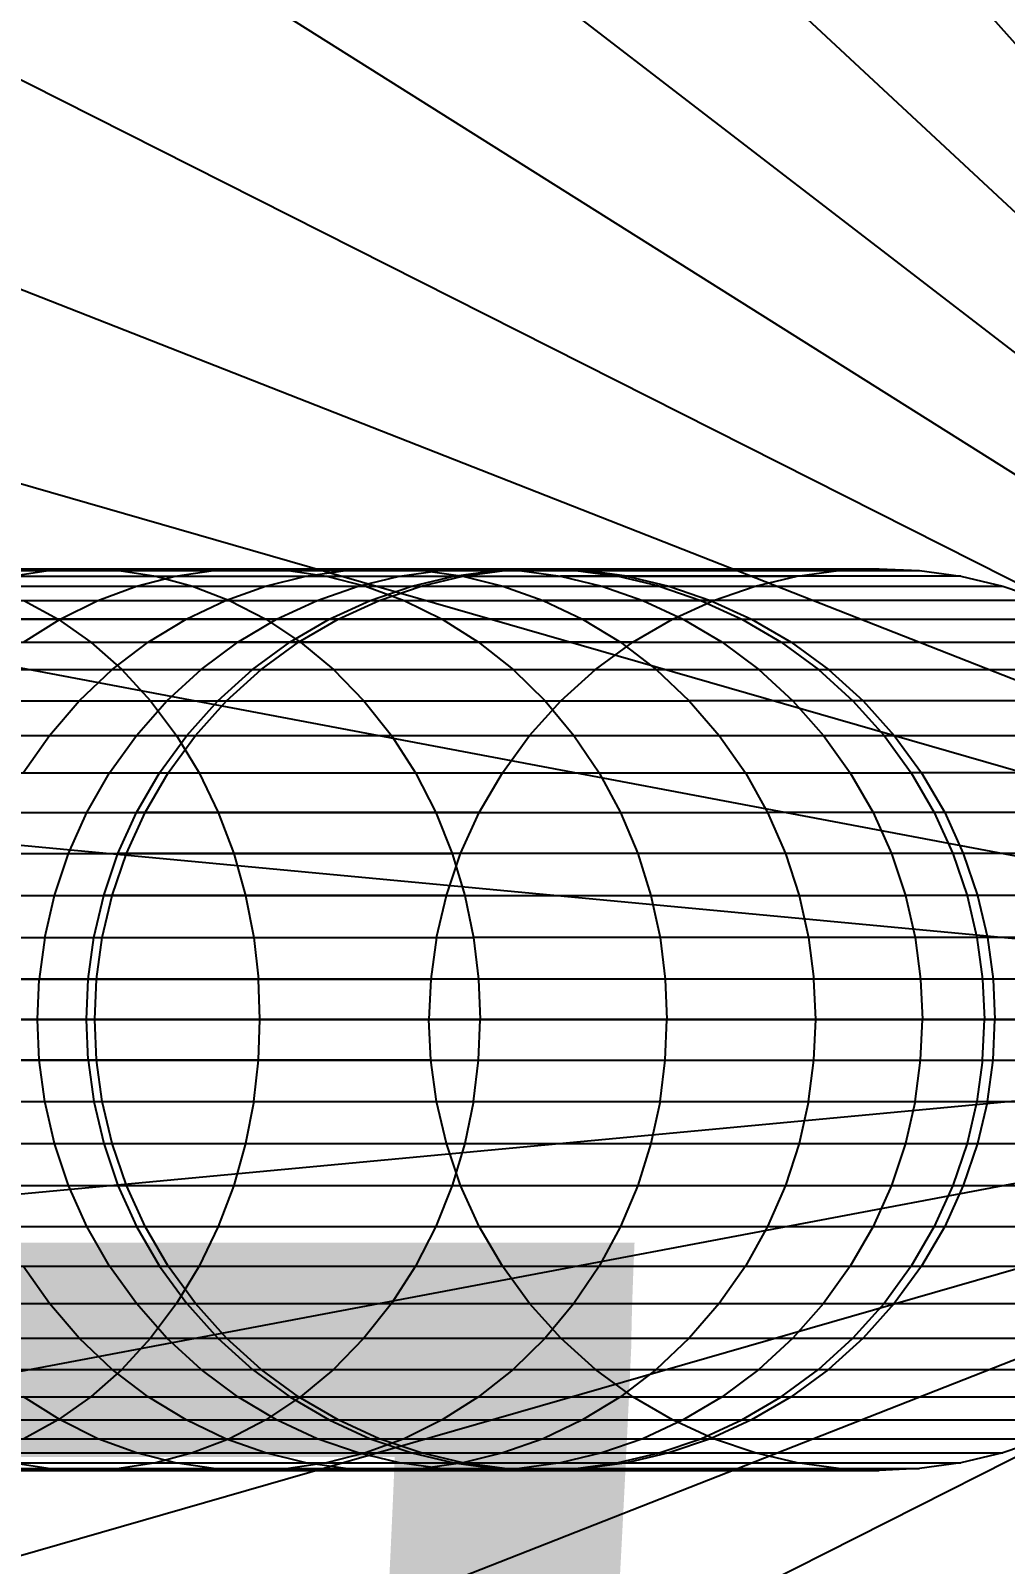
# Model space of a CAD drawing. Extents: x 11992 to 29481, y -6727 to 6811.
# Drawn here: x 12952.22 to 12963.03, y -3612.51 to -3595.5 of the extents above; entities that cross this region are included whole.
import ezdxf

# ---------------------------------------------------------------- set-up
doc = ezdxf.new("R2010")
doc.units = 0
doc.header["$MEASUREMENT"] = 0
doc.layers.get('0').update_dxf_attribs({"color": 8, "linetype": 'CONTINUOUS'})
doc.layers.add('zoylight 0装饰灯', color=6, linetype='CONTINUOUS')
doc.layers.add('zoylight 5回路', color=4, linetype='CONTINUOUS')
doc.styles.get("Standard").update_dxf_attribs({"font": 'arial.ttf'})

msp = doc.modelspace()

# ---------------------------------------------------------------- linework, layer by layer
for p, q in [((12936.633, -3565.767, -1611.184), (12968.868, -3602.099, -1656.56)), ((12932.809, -3569.238, -1611.385), (12968.457, -3602.472, -1656.581)), ((12929.344, -3573.066, -1611.566), (12968.085, -3602.883, -1656.601)), ((12926.269, -3577.217, -1611.728), (12967.755, -3603.329, -1656.618)), ((12923.616, -3581.649, -1611.867), (12967.47, -3603.805, -1656.633)), ((12921.41, -3586.321, -1611.982), (12967.233, -3604.307, -1656.645)), ((12919.672, -3591.186, -1612.073), (12967.046, -3604.83, -1656.655)), ((12918.418, -3596.199, -1612.139), (12966.911, -3605.368, -1656.662)), ((12917.66, -3601.31, -1612.179), (12966.83, -3605.917, -1656.666)), ((12902.276, -3601.555, -1339.451), (12958.098, -3601.555, -1373.157)), ((12902.802, -3601.555, -1341.193), (12960.725, -3601.555, -1450.02)), ((12920.094, -3601.472, -1338.786), (12954.666, -3601.472, -1364.916)), ((12945.791, -3601.492, -1350.842), (12962.082, -3601.492, -1449.949)), ((12950.249, -3601.492, -1357.67), (12957.373, -3601.492, -1377.773)), ((12952.009, -3601.555, -1361.461), (12952.414, -3601.492, -1361.242)), ((12952.414, -3601.492, -1361.242), (12952.809, -3601.472, -1361.029)), ((12952.809, -3601.472, -1361.029), (12953.204, -3601.492, -1360.815)), ((12953.204, -3601.492, -1360.815), (12953.609, -3601.555, -1360.596)), ((12953.396, -3601.665, -1365.446), (12953.826, -3601.555, -1365.267)), ((12953.609, -3601.555, -1360.596), (12954.018, -3601.665, -1360.374)), ((12953.826, -3601.555, -1365.267), (12954.251, -3601.492, -1365.089)), ((12954.251, -3601.492, -1365.089), (12954.666, -3601.472, -1364.916)), ((12954.666, -3601.472, -1364.916), (12961.633, -3601.472, -1449.972)), ((12954.666, -3601.472, -1364.916), (12955.08, -3601.492, -1364.743)), ((12954.827, -3601.665, -1369.434), (12955.273, -3601.555, -1369.299)), ((12955.08, -3601.492, -1364.743), (12955.505, -3601.555, -1364.566)), ((12955.273, -3601.555, -1369.299), (12955.714, -3601.492, -1369.166)), ((12955.505, -3601.555, -1364.566), (12955.935, -3601.665, -1364.386)), ((12955.714, -3601.492, -1369.166), (12956.144, -3601.472, -1369.036)), ((12955.854, -3601.665, -1373.591), (12956.312, -3601.555, -1373.502)), ((12956.144, -3601.472, -1369.036), (12956.574, -3601.492, -1368.906)), ((12956.312, -3601.555, -1373.502), (12956.764, -3601.492, -1373.415)), ((12956.451, -3601.665, -1377.854), (12956.915, -3601.555, -1377.813)), ((12956.552, -3601.665, -1379.303), (12957.017, -3601.555, -1379.279)), ((12956.574, -3601.492, -1368.906), (12957.015, -3601.555, -1368.772)), ((12956.764, -3601.492, -1373.415), (12957.205, -3601.472, -1373.33)), ((12956.915, -3601.555, -1377.813), (12957.373, -3601.492, -1377.773)), ((12957.015, -3601.555, -1368.772), (12957.461, -3601.665, -1368.638)), ((12957.017, -3601.555, -1379.279), (12957.477, -3601.492, -1379.255)), ((12957.205, -3601.472, -1373.33), (12957.646, -3601.492, -1373.245)), ((12957.373, -3601.492, -1377.773), (12957.821, -3601.472, -1377.734)), ((12961.184, -3601.492, -1449.996), (12957.373, -3601.492, -1377.773)), ((12957.477, -3601.492, -1379.255), (12957.926, -3601.472, -1379.231)), ((12957.646, -3601.492, -1373.245), (12958.098, -3601.555, -1373.157)), ((12957.821, -3601.472, -1377.734), (12958.269, -3601.492, -1377.695)), ((12957.926, -3601.472, -1379.231), (12958.374, -3601.492, -1379.208)), ((12958.098, -3601.555, -1373.157), (12958.556, -3601.665, -1373.069)), ((12962.542, -3601.555, -1449.925), (12958.098, -3601.555, -1373.157)), ((12958.269, -3601.492, -1377.695), (12958.727, -3601.555, -1377.655)), ((12958.834, -3601.555, -1379.183), (12958.374, -3601.492, -1379.208)), ((12959.192, -3601.665, -1377.614), (12958.727, -3601.555, -1377.655)), ((12958.834, -3601.555, -1379.183), (12959.3, -3601.665, -1379.159)), ((12960.259, -3601.665, -1450.044), (12960.725, -3601.555, -1450.02)), ((12960.725, -3601.555, -1450.02), (12961.184, -3601.492, -1449.996)), ((12961.184, -3601.492, -1449.996), (12961.633, -3601.472, -1449.972)), ((12961.633, -3601.472, -1449.972), (12962.082, -3601.492, -1449.949)), ((12962.082, -3601.492, -1449.949), (12962.542, -3601.555, -1449.925)), ((12962.542, -3601.555, -1449.925), (12963.007, -3601.665, -1449.9)), ((12951.599, -3601.665, -1361.683), (12960.259, -3601.665, -1450.044)), ((12951.761, -3601.665, -1356.649), (12963.007, -3601.665, -1449.9)), ((12952.967, -3601.823, -1365.625), (12953.396, -3601.665, -1365.446)), ((12954.018, -3601.665, -1360.374), (12954.428, -3601.823, -1360.153)), ((12954.382, -3601.823, -1369.568), (12954.827, -3601.665, -1369.434)), ((12955.398, -3601.823, -1373.679), (12955.854, -3601.665, -1373.591)), ((12955.935, -3601.665, -1364.386), (12956.364, -3601.823, -1364.207)), ((12955.988, -3601.823, -1377.894), (12956.451, -3601.665, -1377.854)), ((12956.088, -3601.823, -1379.327), (12956.552, -3601.665, -1379.303)), ((12957.461, -3601.665, -1368.638), (12957.906, -3601.823, -1368.503)), ((12958.556, -3601.665, -1373.069), (12959.012, -3601.823, -1372.981)), ((12959.192, -3601.665, -1377.614), (12959.655, -3601.823, -1377.573)), ((12959.3, -3601.665, -1379.159), (12959.764, -3601.823, -1379.135)), ((12959.795, -3601.823, -1450.068), (12960.259, -3601.665, -1450.044)), ((12963.007, -3601.665, -1449.9), (12963.471, -3601.823, -1449.876)), ((12915.711, -3601.823, -1336.647), (12957.906, -3601.823, -1368.503)), ((12949.096, -3601.823, -1358.448), (12954.382, -3601.823, -1369.568)), ((12952.147, -3601.823, -1356.389), (12952.525, -3602.03, -1356.133)), ((12952.547, -3602.03, -1365.801), (12952.967, -3601.823, -1365.625)), ((12953.946, -3602.03, -1369.7), (12954.382, -3601.823, -1369.568)), ((12954.382, -3601.823, -1369.568), (12959.795, -3601.823, -1450.068)), ((12954.428, -3601.823, -1360.153), (12954.829, -3602.03, -1359.936)), ((12954.95, -3602.03, -1373.765), (12955.398, -3601.823, -1373.679)), ((12955.533, -3602.03, -1377.934), (12955.988, -3601.823, -1377.894)), ((12955.632, -3602.03, -1379.351), (12956.088, -3601.823, -1379.327)), ((12956.364, -3601.823, -1364.207), (12956.785, -3602.03, -1364.032)), ((12957.906, -3601.823, -1368.503), (12958.342, -3602.03, -1368.371)), ((12963.471, -3601.823, -1449.876), (12957.906, -3601.823, -1368.503)), ((12959.012, -3601.823, -1372.981), (12959.46, -3602.03, -1372.895)), ((12959.34, -3602.03, -1450.092), (12959.795, -3601.823, -1450.068)), ((12959.655, -3601.823, -1377.573), (12960.109, -3602.03, -1377.534)), ((12959.764, -3601.823, -1379.135), (12960.219, -3602.03, -1379.111)), ((12947.101, -3602.03, -1349.539), (12963.926, -3602.03, -1449.852)), ((12959.34, -3602.03, -1450.092), (12948.718, -3602.03, -1358.704)), ((12952.141, -3602.287, -1365.97), (12952.547, -3602.03, -1365.801)), ((12952.525, -3602.03, -1356.133), (12952.889, -3602.287, -1355.887)), ((12953.525, -3602.287, -1369.828), (12953.946, -3602.03, -1369.7)), ((12954.518, -3602.287, -1373.849), (12954.95, -3602.03, -1373.765)), ((12954.829, -3602.03, -1359.936), (12955.216, -3602.287, -1359.727)), ((12955.095, -3602.287, -1377.972), (12955.533, -3602.03, -1377.934)), ((12955.193, -3602.287, -1379.374), (12955.632, -3602.03, -1379.351)), ((12956.785, -3602.03, -1364.032), (12957.191, -3602.287, -1363.862)), ((12958.342, -3602.03, -1368.371), (12958.763, -3602.287, -1368.244)), ((12958.901, -3602.287, -1450.115), (12959.34, -3602.03, -1450.092)), ((12959.46, -3602.03, -1372.895), (12959.891, -3602.287, -1372.811)), ((12960.109, -3602.03, -1377.534), (12960.547, -3602.287, -1377.495)), ((12960.219, -3602.03, -1379.111), (12960.658, -3602.287, -1379.088)), ((12943.533, -3602.287, -1353.088), (12953.525, -3602.287, -1369.828)), ((12950.268, -3602.287, -1352.38), (12957.191, -3602.287, -1363.862)), ((12952.889, -3602.287, -1355.887), (12953.233, -3602.59, -1355.655)), ((12953.127, -3602.59, -1369.948), (12953.525, -3602.287, -1369.828)), ((12958.901, -3602.287, -1450.115), (12953.525, -3602.287, -1369.828)), ((12954.111, -3602.59, -1373.927), (12954.518, -3602.287, -1373.849)), ((12954.682, -3602.59, -1378.009), (12955.095, -3602.287, -1377.972)), ((12954.779, -3602.59, -1379.396), (12955.193, -3602.287, -1379.374)), ((12955.216, -3602.287, -1359.727), (12955.581, -3602.59, -1359.529)), ((12957.191, -3602.287, -1363.862), (12964.365, -3602.287, -1449.829)), ((12957.191, -3602.287, -1363.862), (12957.574, -3602.59, -1363.702)), ((12958.486, -3602.59, -1450.137), (12958.901, -3602.287, -1450.115)), ((12958.763, -3602.287, -1368.244), (12959.161, -3602.59, -1368.124)), ((12959.891, -3602.287, -1372.811), (12960.299, -3602.59, -1372.732)), ((12960.547, -3602.287, -1377.495), (12960.961, -3602.59, -1377.459)), ((12960.658, -3602.287, -1379.088), (12961.073, -3602.59, -1379.066)), ((12903.451, -3602.59, -1343.339), (12958.486, -3602.59, -1450.137)), ((12937.722, -3602.59, -1341.32), (12953.233, -3602.59, -1355.655)), ((12952.76, -3602.936, -1370.059), (12953.127, -3602.59, -1369.948)), ((12953.233, -3602.59, -1355.655), (12964.78, -3602.59, -1449.807)), ((12953.233, -3602.59, -1355.655), (12953.551, -3602.936, -1355.44)), ((12953.733, -3602.936, -1374), (12954.111, -3602.59, -1373.927)), ((12954.299, -3602.936, -1378.042), (12954.682, -3602.59, -1378.009)), ((12954.395, -3602.936, -1379.416), (12954.779, -3602.59, -1379.396)), ((12955.581, -3602.59, -1359.529), (12955.919, -3602.936, -1359.347)), ((12957.574, -3602.59, -1363.702), (12957.928, -3602.936, -1363.554)), ((12958.102, -3602.936, -1450.157), (12958.486, -3602.59, -1450.137)), ((12959.161, -3602.59, -1368.124), (12959.528, -3602.936, -1368.012)), ((12960.299, -3602.59, -1372.732), (12960.676, -3602.936, -1372.66)), ((12960.961, -3602.59, -1377.459), (12961.343, -3602.936, -1377.426)), ((12961.073, -3602.59, -1379.066), (12961.456, -3602.936, -1379.046)), ((12920.514, -3602.936, -1335.276), (12953.551, -3602.936, -1355.44)), ((12945.429, -3602.936, -1356.371), (12958.102, -3602.936, -1450.157)), ((12952.429, -3603.32, -1370.159), (12952.76, -3602.936, -1370.059)), ((12953.394, -3603.32, -1374.066), (12953.733, -3602.936, -1374)), ((12953.551, -3602.936, -1355.44), (12959.528, -3602.936, -1368.012)), ((12953.551, -3602.936, -1355.44), (12953.838, -3603.32, -1355.246)), ((12953.954, -3603.32, -1378.072), (12954.299, -3602.936, -1378.042)), ((12954.049, -3603.32, -1379.434), (12954.395, -3602.936, -1379.416)), ((12955.919, -3602.936, -1359.347), (12956.223, -3603.32, -1359.182)), ((12957.757, -3603.32, -1450.175), (12958.102, -3602.936, -1450.157)), ((12957.928, -3602.936, -1363.554), (12958.248, -3603.32, -1363.421)), ((12965.164, -3602.936, -1449.787), (12959.528, -3602.936, -1368.012)), ((12959.528, -3602.936, -1368.012), (12959.86, -3603.32, -1367.912)), ((12960.676, -3602.936, -1372.66), (12961.016, -3603.32, -1372.594)), ((12961.343, -3602.936, -1377.426), (12961.688, -3603.32, -1377.395)), ((12961.456, -3602.936, -1379.046), (12961.802, -3603.32, -1379.028)), ((12948.225, -3603.32, -1348.421), (12956.223, -3603.32, -1359.182)), ((12951.084, -3603.32, -1366.412), (12957.757, -3603.32, -1450.175)), ((12952.138, -3603.736, -1370.247), (12952.429, -3603.32, -1370.159)), ((12953.096, -3603.736, -1374.123), (12953.394, -3603.32, -1374.066)), ((12953.652, -3603.736, -1378.099), (12953.954, -3603.32, -1378.072)), ((12953.747, -3603.736, -1379.45), (12954.049, -3603.32, -1379.434)), ((12953.838, -3603.32, -1355.246), (12954.09, -3603.736, -1355.077)), ((12956.223, -3603.32, -1359.182), (12956.49, -3603.736, -1359.038)), ((12956.223, -3603.32, -1359.182), (12961.016, -3603.32, -1372.594)), ((12957.454, -3603.736, -1450.191), (12957.757, -3603.32, -1450.175)), ((12958.248, -3603.32, -1363.421), (12958.528, -3603.736, -1363.304)), ((12959.86, -3603.32, -1367.912), (12960.15, -3603.736, -1367.824)), ((12961.016, -3603.32, -1372.594), (12961.314, -3603.736, -1372.537)), ((12961.016, -3603.32, -1372.594), (12965.51, -3603.32, -1449.769)), ((12961.688, -3603.32, -1377.395), (12961.99, -3603.736, -1377.369)), ((12961.802, -3603.32, -1379.028), (12962.105, -3603.736, -1379.012)), ((12938.231, -3603.736, -1340.42), (12958.528, -3603.736, -1363.304)), ((12939.934, -3603.736, -1351.747), (12957.454, -3603.736, -1450.191)), ((12952.844, -3604.175, -1374.172), (12953.096, -3603.736, -1374.123)), ((12953.397, -3604.175, -1378.121), (12953.652, -3603.736, -1378.099)), ((12953.49, -3604.175, -1379.464), (12953.747, -3603.736, -1379.45)), ((12954.09, -3603.736, -1355.077), (12954.302, -3604.175, -1354.933)), ((12956.49, -3603.736, -1359.038), (12956.716, -3604.175, -1358.916)), ((12957.198, -3604.175, -1450.205), (12957.454, -3603.736, -1450.191)), ((12958.528, -3603.736, -1363.304), (12961.99, -3603.736, -1377.369)), ((12958.528, -3603.736, -1363.304), (12958.764, -3604.175, -1363.205)), ((12960.15, -3603.736, -1367.824), (12960.395, -3604.175, -1367.75)), ((12961.314, -3603.736, -1372.537), (12961.566, -3604.175, -1372.488)), ((12961.99, -3603.736, -1377.369), (12962.246, -3604.175, -1377.347)), ((12965.812, -3603.736, -1449.753), (12961.99, -3603.736, -1377.369)), ((12962.105, -3603.736, -1379.012), (12962.361, -3604.175, -1378.999)), ((12948.622, -3604.175, -1348.026), (12960.395, -3604.175, -1367.75)), ((12950.567, -3604.175, -1366.627), (12953.397, -3604.175, -1378.121)), ((12952.64, -3604.631, -1374.211), (12952.844, -3604.175, -1374.172)), ((12953.19, -3604.631, -1378.139), (12953.397, -3604.175, -1378.121)), ((12953.283, -3604.631, -1379.474), (12953.49, -3604.175, -1379.464)), ((12957.198, -3604.175, -1450.205), (12953.397, -3604.175, -1378.121)), ((12954.302, -3604.175, -1354.933), (12954.474, -3604.631, -1354.817)), ((12956.716, -3604.175, -1358.916), (12956.898, -3604.631, -1358.817)), ((12956.991, -3604.631, -1450.215), (12957.198, -3604.175, -1450.205)), ((12958.764, -3604.175, -1363.205), (12958.956, -3604.631, -1363.125)), ((12966.068, -3604.175, -1449.74), (12960.395, -3604.175, -1367.75)), ((12960.395, -3604.175, -1367.75), (12960.594, -3604.631, -1367.69)), ((12961.566, -3604.175, -1372.488), (12961.77, -3604.631, -1372.449)), ((12962.246, -3604.175, -1377.347), (12962.452, -3604.631, -1377.329)), ((12962.361, -3604.175, -1378.999), (12962.568, -3604.631, -1378.988)), ((12934.387, -3604.631, -1337.962), (12956.898, -3604.631, -1358.817)), ((12942.176, -3604.631, -1354.437), (12953.19, -3604.631, -1378.139)), ((12952.485, -3605.096, -1374.241), (12952.64, -3604.631, -1374.211)), ((12953.032, -3605.096, -1378.153), (12953.19, -3604.631, -1378.139)), ((12953.125, -3605.096, -1379.483), (12953.283, -3604.631, -1379.474)), ((12956.991, -3604.631, -1450.215), (12953.19, -3604.631, -1378.139)), ((12954.474, -3604.631, -1354.817), (12954.605, -3605.096, -1354.728)), ((12956.833, -3605.096, -1450.224), (12956.991, -3604.631, -1450.215)), ((12966.276, -3604.631, -1449.729), (12956.898, -3604.631, -1358.817)), ((12956.898, -3604.631, -1358.817), (12957.037, -3605.096, -1358.742)), ((12958.956, -3604.631, -1363.125), (12959.102, -3605.096, -1363.065)), ((12960.594, -3604.631, -1367.69), (12960.745, -3605.096, -1367.644)), ((12961.77, -3604.631, -1372.449), (12961.925, -3605.096, -1372.419)), ((12962.452, -3604.631, -1377.329), (12962.61, -3605.096, -1377.315)), ((12962.568, -3604.631, -1378.988), (12962.726, -3605.096, -1378.979)), ((12892.245, -3605.096, -1339.429), (12961.925, -3605.096, -1372.419)), ((12930.537, -3605.096, -1346.598), (12953.032, -3605.096, -1378.153)), ((12952.378, -3605.562, -1374.262), (12952.485, -3605.096, -1374.241)), ((12952.923, -3605.562, -1378.162), (12953.032, -3605.096, -1378.153)), ((12953.016, -3605.562, -1379.488), (12953.125, -3605.096, -1379.483)), ((12956.833, -3605.096, -1450.224), (12953.032, -3605.096, -1378.153)), ((12954.605, -3605.096, -1354.728), (12954.696, -3605.562, -1354.667)), ((12956.723, -3605.562, -1450.229), (12956.833, -3605.096, -1450.224)), ((12957.037, -3605.096, -1358.742), (12957.134, -3605.562, -1358.69)), ((12959.102, -3605.096, -1363.065), (12959.203, -3605.562, -1363.022)), ((12960.745, -3605.096, -1367.644), (12960.85, -3605.562, -1367.613)), ((12961.925, -3605.096, -1372.419), (12962.032, -3605.562, -1372.398)), ((12966.433, -3605.096, -1449.721), (12961.925, -3605.096, -1372.419)), ((12962.61, -3605.096, -1377.315), (12962.719, -3605.562, -1377.305)), ((12962.726, -3605.096, -1378.979), (12962.836, -3605.562, -1378.974)), ((12903.962, -3605.562, -1345.028), (12956.723, -3605.562, -1450.229)), ((12915.761, -3605.562, -1333.571), (12957.134, -3605.562, -1358.69)), ((12952.378, -3605.562, -1374.262), (12952.315, -3606.022, -1374.274)), ((12952.86, -3606.022, -1378.168), (12952.923, -3605.562, -1378.162)), ((12952.953, -3606.022, -1379.492), (12953.016, -3605.562, -1379.488)), ((12954.696, -3605.562, -1354.667), (12954.748, -3606.022, -1354.632)), ((12956.723, -3605.562, -1450.229), (12956.66, -3606.022, -1450.233)), ((12966.543, -3605.562, -1449.715), (12957.134, -3605.562, -1358.69)), ((12957.134, -3605.562, -1358.69), (12957.189, -3606.022, -1358.66)), ((12959.203, -3605.562, -1363.022), (12959.261, -3606.022, -1362.998)), ((12960.85, -3605.562, -1367.613), (12960.911, -3606.022, -1367.594)), ((12962.032, -3605.562, -1372.398), (12962.094, -3606.022, -1372.386)), ((12962.719, -3605.562, -1377.305), (12962.782, -3606.022, -1377.3)), ((12962.836, -3605.562, -1378.974), (12962.899, -3606.022, -1378.97)), ((12966.606, -3606.022, -1449.711), (12888.135, -3606.022, -1341.718)), ((12926.987, -3606.022, -1345.405), (12952.315, -3606.022, -1374.274)), ((12952.296, -3606.472, -1374.278), (12952.315, -3606.022, -1374.274)), ((12952.315, -3606.022, -1374.274), (12956.66, -3606.022, -1450.233)), ((12952.84, -3606.472, -1378.17), (12952.86, -3606.022, -1378.168)), ((12952.933, -3606.472, -1379.493), (12952.953, -3606.022, -1379.492)), ((12954.765, -3606.472, -1354.62), (12954.748, -3606.022, -1354.632)), ((12956.66, -3606.022, -1450.233), (12956.64, -3606.472, -1450.234)), ((12957.189, -3606.022, -1358.66), (12957.207, -3606.472, -1358.65)), ((12959.261, -3606.022, -1362.998), (12959.28, -3606.472, -1362.99)), ((12960.93, -3606.472, -1367.589), (12960.911, -3606.022, -1367.594)), ((12962.094, -3606.022, -1372.386), (12962.114, -3606.472, -1372.382)), ((12962.782, -3606.022, -1377.3), (12962.802, -3606.472, -1377.298)), ((12962.899, -3606.022, -1378.97), (12962.919, -3606.472, -1378.969)), ((12957.207, -3606.472, -1358.65), (12905.885, -3606.472, -1334.352)), ((12917.407, -3606.472, -1612.192), (12970.713, -3606.472, -1658.634)), ((12944.3, -3606.472, -1357.302), (12952.296, -3606.472, -1374.278)), ((12952.315, -3606.921, -1374.274), (12952.296, -3606.472, -1374.278)), ((12952.296, -3606.472, -1374.278), (12956.64, -3606.472, -1450.234)), ((12952.86, -3606.921, -1378.168), (12952.84, -3606.472, -1378.17)), ((12952.953, -3606.921, -1379.492), (12952.933, -3606.472, -1379.493)), ((12954.748, -3606.921, -1354.632), (12954.765, -3606.472, -1354.62)), ((12956.66, -3606.921, -1450.233), (12956.64, -3606.472, -1450.234)), ((12957.189, -3606.921, -1358.66), (12957.207, -3606.472, -1358.65)), ((12966.626, -3606.472, -1449.71), (12957.207, -3606.472, -1358.65)), ((12959.261, -3606.921, -1362.998), (12959.28, -3606.472, -1362.99)), ((12960.911, -3606.921, -1367.594), (12960.93, -3606.472, -1367.589)), ((12962.094, -3606.921, -1372.386), (12962.114, -3606.472, -1372.382)), ((12962.782, -3606.921, -1377.3), (12962.802, -3606.472, -1377.298)), ((12962.899, -3606.921, -1378.97), (12962.919, -3606.472, -1378.969)), ((12942.398, -3606.921, -1342.104), (12966.606, -3606.921, -1449.711)), ((12952.86, -3606.921, -1378.168), (12950.07, -3606.921, -1366.835)), ((12952.378, -3607.381, -1374.262), (12952.315, -3606.921, -1374.274)), ((12956.66, -3606.921, -1450.233), (12952.86, -3606.921, -1378.168)), ((12952.86, -3606.921, -1378.168), (12952.923, -3607.381, -1378.162)), ((12953.016, -3607.381, -1379.488), (12952.953, -3606.921, -1379.492)), ((12954.696, -3607.381, -1354.667), (12954.748, -3606.921, -1354.632)), ((12956.723, -3607.381, -1450.229), (12956.66, -3606.921, -1450.233)), ((12957.134, -3607.381, -1358.69), (12957.189, -3606.921, -1358.66)), ((12959.203, -3607.381, -1363.022), (12959.261, -3606.921, -1362.998)), ((12960.85, -3607.381, -1367.613), (12960.911, -3606.921, -1367.594)), ((12962.032, -3607.381, -1372.398), (12962.094, -3606.921, -1372.386)), ((12962.782, -3606.921, -1377.3), (12962.719, -3607.381, -1377.305)), ((12962.836, -3607.381, -1378.974), (12962.899, -3606.921, -1378.97)), ((12917.66, -3611.633, -1612.179), (12966.83, -3607.026, -1656.666)), ((12910.808, -3607.381, -1333.747), (12966.543, -3607.381, -1449.715)), ((12939.464, -3607.381, -1352.308), (12952.378, -3607.381, -1374.262)), ((12952.378, -3607.381, -1374.262), (12956.723, -3607.381, -1450.229)), ((12952.485, -3607.847, -1374.241), (12952.378, -3607.381, -1374.262)), ((12952.923, -3607.381, -1378.162), (12953.032, -3607.847, -1378.153)), ((12953.125, -3607.847, -1379.483), (12953.016, -3607.381, -1379.488)), ((12954.696, -3607.381, -1354.667), (12954.605, -3607.847, -1354.728)), ((12956.833, -3607.847, -1450.224), (12956.723, -3607.381, -1450.229)), ((12957.134, -3607.381, -1358.69), (12957.037, -3607.847, -1358.742)), ((12959.203, -3607.381, -1363.022), (12959.102, -3607.847, -1363.065)), ((12960.85, -3607.381, -1367.613), (12960.745, -3607.847, -1367.644)), ((12962.032, -3607.381, -1372.398), (12961.925, -3607.847, -1372.419)), ((12962.719, -3607.381, -1377.305), (12962.61, -3607.847, -1377.315)), ((12962.836, -3607.381, -1378.974), (12962.726, -3607.847, -1378.979)), ((12918.418, -3616.745, -1612.139), (12966.911, -3607.575, -1656.662)), ((12948.581, -3607.847, -1363.315), (12956.833, -3607.847, -1450.224)), ((12948.881, -3607.847, -1347.769), (12960.745, -3607.847, -1367.644)), ((12952.64, -3608.312, -1374.211), (12952.485, -3607.847, -1374.241)), ((12953.032, -3607.847, -1378.153), (12953.19, -3608.312, -1378.139)), ((12953.283, -3608.312, -1379.474), (12953.125, -3607.847, -1379.483)), ((12954.605, -3607.847, -1354.728), (12954.474, -3608.312, -1354.817)), ((12956.991, -3608.312, -1450.215), (12956.833, -3607.847, -1450.224)), ((12957.037, -3607.847, -1358.742), (12956.898, -3608.312, -1358.817)), ((12959.102, -3607.847, -1363.065), (12958.956, -3608.312, -1363.125)), ((12960.745, -3607.847, -1367.644), (12960.594, -3608.312, -1367.69)), ((12960.745, -3607.847, -1367.644), (12966.433, -3607.847, -1449.721)), ((12961.925, -3607.847, -1372.419), (12961.77, -3608.312, -1372.449)), ((12962.61, -3607.847, -1377.315), (12962.452, -3608.312, -1377.329)), ((12962.726, -3607.847, -1378.979), (12962.568, -3608.312, -1378.988)), ((12919.672, -3621.757, -1612.073), (12967.046, -3608.114, -1656.655)), ((12911.642, -3608.312, -1343.276), (12952.64, -3608.312, -1374.211)), ((12948.769, -3608.312, -1347.88), (12956.898, -3608.312, -1358.817)), ((12952.844, -3608.768, -1374.172), (12952.64, -3608.312, -1374.211)), ((12952.64, -3608.312, -1374.211), (12956.991, -3608.312, -1450.215)), ((12953.19, -3608.312, -1378.139), (12953.397, -3608.768, -1378.121)), ((12953.49, -3608.768, -1379.464), (12953.283, -3608.312, -1379.474)), ((12954.474, -3608.312, -1354.817), (12954.302, -3608.768, -1354.933)), ((12956.898, -3608.312, -1358.817), (12956.716, -3608.768, -1358.916)), ((12956.898, -3608.312, -1358.817), (12966.276, -3608.312, -1449.729)), ((12957.198, -3608.768, -1450.205), (12956.991, -3608.312, -1450.215)), ((12958.956, -3608.312, -1363.125), (12958.764, -3608.768, -1363.205)), ((12960.594, -3608.312, -1367.69), (12960.395, -3608.768, -1367.75)), ((12961.77, -3608.312, -1372.449), (12961.566, -3608.768, -1372.488)), ((12962.452, -3608.312, -1377.329), (12962.246, -3608.768, -1377.347)), ((12962.568, -3608.312, -1378.988), (12962.361, -3608.768, -1378.999)), ((12921.41, -3626.623, -1611.982), (12967.233, -3608.636, -1656.645)), ((12944.731, -3608.768, -1356.947), (12952.844, -3608.768, -1374.172)), ((12948.622, -3608.768, -1348.026), (12956.716, -3608.768, -1358.916)), ((12953.096, -3609.208, -1374.123), (12952.844, -3608.768, -1374.172)), ((12952.844, -3608.768, -1374.172), (12957.198, -3608.768, -1450.205)), ((12953.397, -3608.768, -1378.121), (12953.652, -3609.208, -1378.099)), ((12953.747, -3609.208, -1379.45), (12953.49, -3608.768, -1379.464)), ((12954.302, -3608.768, -1354.933), (12954.09, -3609.208, -1355.077)), ((12956.716, -3608.768, -1358.916), (12956.49, -3609.208, -1359.038)), ((12956.716, -3608.768, -1358.916), (12966.068, -3608.768, -1449.74)), ((12957.454, -3609.208, -1450.191), (12957.198, -3608.768, -1450.205)), ((12958.764, -3608.768, -1363.205), (12958.528, -3609.208, -1363.304)), ((12960.395, -3608.768, -1367.75), (12960.15, -3609.208, -1367.824)), ((12961.566, -3608.768, -1372.488), (12961.314, -3609.208, -1372.537)), ((12962.246, -3608.768, -1377.347), (12961.99, -3609.208, -1377.369)), ((12962.361, -3608.768, -1378.999), (12962.105, -3609.208, -1379.012)), ((12627.613, -3609.208, -1650.551), (12958.528, -3609.208, -1363.304)), ((12923.616, -3631.294, -1611.867), (12967.47, -3609.138, -1656.633)), ((12944.928, -3609.208, -1356.784), (12953.096, -3609.208, -1374.123)), ((12952.429, -3609.623, -1370.159), (12952.138, -3609.208, -1370.247)), ((12953.394, -3609.623, -1374.066), (12953.096, -3609.208, -1374.123)), ((12953.096, -3609.208, -1374.123), (12957.454, -3609.208, -1450.191)), ((12953.652, -3609.208, -1378.099), (12953.954, -3609.623, -1378.072)), ((12954.049, -3609.623, -1379.434), (12953.747, -3609.208, -1379.45)), ((12954.09, -3609.208, -1355.077), (12953.838, -3609.623, -1355.246)), ((12956.49, -3609.208, -1359.038), (12956.223, -3609.623, -1359.182)), ((12957.757, -3609.623, -1450.175), (12957.454, -3609.208, -1450.191)), ((12958.528, -3609.208, -1363.304), (12958.248, -3609.623, -1363.421)), ((12958.528, -3609.208, -1363.304), (12961.99, -3609.208, -1377.369)), ((12960.15, -3609.208, -1367.824), (12959.86, -3609.623, -1367.912)), ((12961.314, -3609.208, -1372.537), (12961.016, -3609.623, -1372.594)), ((12961.99, -3609.208, -1377.369), (12961.688, -3609.623, -1377.395)), ((12962.105, -3609.208, -1379.012), (12961.802, -3609.623, -1379.028)), ((12961.99, -3609.208, -1377.369), (12965.812, -3609.208, -1449.753)), ((12930.913, -3609.623, -1345.753), (12952.429, -3609.623, -1370.159)), ((12945.12, -3609.623, -1345.568), (12953.838, -3609.623, -1355.246)), ((12952.429, -3609.623, -1370.159), (12957.757, -3609.623, -1450.175)), ((12952.76, -3610.007, -1370.059), (12952.429, -3609.623, -1370.159)), ((12953.733, -3610.007, -1374), (12953.394, -3609.623, -1374.066)), ((12953.838, -3609.623, -1355.246), (12953.551, -3610.007, -1355.44)), ((12953.838, -3609.623, -1355.246), (12961.688, -3609.623, -1377.395)), ((12953.954, -3609.623, -1378.072), (12954.299, -3610.007, -1378.042)), ((12954.395, -3610.007, -1379.416), (12954.049, -3609.623, -1379.434)), ((12956.223, -3609.623, -1359.182), (12955.919, -3610.007, -1359.347)), ((12958.102, -3610.007, -1450.157), (12957.757, -3609.623, -1450.175)), ((12958.248, -3609.623, -1363.421), (12957.928, -3610.007, -1363.554)), ((12959.86, -3609.623, -1367.912), (12959.528, -3610.007, -1368.012)), ((12961.016, -3609.623, -1372.594), (12960.676, -3610.007, -1372.66)), ((12961.688, -3609.623, -1377.395), (12961.343, -3610.007, -1377.426)), ((12961.802, -3609.623, -1379.028), (12961.456, -3610.007, -1379.046)), ((12961.688, -3609.623, -1377.395), (12965.51, -3609.623, -1449.769)), ((12933.934, -3610.007, -1338.979), (12959.528, -3610.007, -1368.012)), ((12951.403, -3610.007, -1366.278), (12958.102, -3610.007, -1450.157)), ((12953.127, -3610.353, -1369.948), (12952.76, -3610.007, -1370.059)), ((12953.551, -3610.007, -1355.44), (12953.233, -3610.353, -1355.655)), ((12954.111, -3610.353, -1373.927), (12953.733, -3610.007, -1374)), ((12954.299, -3610.007, -1378.042), (12954.682, -3610.353, -1378.009)), ((12954.779, -3610.353, -1379.396), (12954.395, -3610.007, -1379.416)), ((12955.919, -3610.007, -1359.347), (12955.581, -3610.353, -1359.529)), ((12957.928, -3610.007, -1363.554), (12957.574, -3610.353, -1363.702)), ((12958.486, -3610.353, -1450.137), (12958.102, -3610.007, -1450.157)), ((12959.528, -3610.007, -1368.012), (12959.161, -3610.353, -1368.124)), ((12959.528, -3610.007, -1368.012), (12965.164, -3610.007, -1449.787)), ((12960.676, -3610.007, -1372.66), (12960.299, -3610.353, -1372.732)), ((12960.961, -3610.353, -1377.459), (12961.343, -3610.007, -1377.426)), ((12961.456, -3610.007, -1379.046), (12961.073, -3610.353, -1379.066)), ((12889.629, -3610.353, -1350.74), (12954.111, -3610.353, -1373.927)), ((12933.777, -3610.353, -1339.329), (12955.581, -3610.353, -1359.529)), ((12953.233, -3610.353, -1355.655), (12952.889, -3610.657, -1355.887)), ((12953.525, -3610.657, -1369.828), (12953.127, -3610.353, -1369.948)), ((12954.518, -3610.657, -1373.849), (12954.111, -3610.353, -1373.927)), ((12954.111, -3610.353, -1373.927), (12958.486, -3610.353, -1450.137)), ((12954.682, -3610.353, -1378.009), (12955.095, -3610.657, -1377.972)), ((12955.193, -3610.657, -1379.374), (12954.779, -3610.353, -1379.396)), ((12955.581, -3610.353, -1359.529), (12955.216, -3610.657, -1359.727)), ((12955.581, -3610.353, -1359.529), (12964.78, -3610.353, -1449.807)), ((12957.574, -3610.353, -1363.702), (12957.191, -3610.657, -1363.862)), ((12958.901, -3610.657, -1450.115), (12958.486, -3610.353, -1450.137)), ((12959.161, -3610.353, -1368.124), (12958.763, -3610.657, -1368.244)), ((12960.299, -3610.353, -1372.732), (12959.891, -3610.657, -1372.811)), ((12960.547, -3610.657, -1377.495), (12960.961, -3610.353, -1377.459)), ((12961.073, -3610.353, -1379.066), (12960.658, -3610.657, -1379.088)), ((12929.423, -3610.657, -1338.084), (12964.365, -3610.657, -1449.829)), ((12943.533, -3610.657, -1353.088), (12953.525, -3610.657, -1369.828)), ((12952.547, -3610.913, -1365.801), (12952.141, -3610.657, -1365.97)), ((12952.889, -3610.657, -1355.887), (12952.525, -3610.913, -1356.133)), ((12953.946, -3610.913, -1369.7), (12953.525, -3610.657, -1369.828)), ((12953.525, -3610.657, -1369.828), (12958.901, -3610.657, -1450.115)), ((12954.95, -3610.913, -1373.765), (12954.518, -3610.657, -1373.849)), ((12955.216, -3610.657, -1359.727), (12954.829, -3610.913, -1359.936)), ((12955.095, -3610.657, -1377.972), (12955.533, -3610.913, -1377.934)), ((12955.632, -3610.913, -1379.351), (12955.193, -3610.657, -1379.374)), ((12957.191, -3610.657, -1363.862), (12956.785, -3610.913, -1364.032)), ((12958.763, -3610.657, -1368.244), (12958.342, -3610.913, -1368.371)), ((12959.34, -3610.913, -1450.092), (12958.901, -3610.657, -1450.115)), ((12959.891, -3610.657, -1372.811), (12959.46, -3610.913, -1372.895)), ((12960.109, -3610.913, -1377.534), (12960.547, -3610.657, -1377.495)), ((12960.658, -3610.657, -1379.088), (12960.219, -3610.913, -1379.111)), ((12935.038, -3610.913, -1346.061), (12952.547, -3610.913, -1365.801)), ((12944.101, -3610.913, -1346.782), (12952.525, -3610.913, -1356.133)), ((12952.525, -3610.913, -1356.133), (12952.147, -3611.121, -1356.389)), ((12952.525, -3610.913, -1356.133), (12963.926, -3610.913, -1449.852)), ((12952.547, -3610.913, -1365.801), (12959.34, -3610.913, -1450.092)), ((12952.967, -3611.121, -1365.625), (12952.547, -3610.913, -1365.801)), ((12954.382, -3611.121, -1369.568), (12953.946, -3610.913, -1369.7)), ((12954.829, -3610.913, -1359.936), (12954.428, -3611.121, -1360.153)), ((12955.398, -3611.121, -1373.679), (12954.95, -3610.913, -1373.765)), ((12955.533, -3610.913, -1377.934), (12955.988, -3611.121, -1377.894)), ((12956.088, -3611.121, -1379.327), (12955.632, -3610.913, -1379.351)), ((12956.785, -3610.913, -1364.032), (12956.364, -3611.121, -1364.207)), ((12958.342, -3610.913, -1368.371), (12957.906, -3611.121, -1368.503)), ((12959.46, -3610.913, -1372.895), (12959.012, -3611.121, -1372.981)), ((12959.795, -3611.121, -1450.068), (12959.34, -3610.913, -1450.092)), ((12959.655, -3611.121, -1377.573), (12960.109, -3610.913, -1377.534)), ((12960.219, -3610.913, -1379.111), (12959.764, -3611.121, -1379.135)), ((12920.313, -3611.121, -1336.959), (12956.364, -3611.121, -1364.207)), ((12938.501, -3611.121, -1347.702), (12959.795, -3611.121, -1450.068)), ((12953.396, -3611.279, -1365.446), (12952.967, -3611.121, -1365.625)), ((12954.428, -3611.121, -1360.153), (12954.018, -3611.279, -1360.374)), ((12954.827, -3611.279, -1369.434), (12954.382, -3611.121, -1369.568)), ((12955.854, -3611.279, -1373.591), (12955.398, -3611.121, -1373.679)), ((12956.364, -3611.121, -1364.207), (12955.935, -3611.279, -1364.386)), ((12955.988, -3611.121, -1377.894), (12956.451, -3611.279, -1377.854)), ((12956.552, -3611.279, -1379.303), (12956.088, -3611.121, -1379.327)), ((12956.364, -3611.121, -1364.207), (12959.655, -3611.121, -1377.573)), ((12957.906, -3611.121, -1368.503), (12957.461, -3611.279, -1368.638)), ((12959.012, -3611.121, -1372.981), (12958.556, -3611.279, -1373.069)), ((12959.192, -3611.279, -1377.614), (12959.655, -3611.121, -1377.573)), ((12959.764, -3611.121, -1379.135), (12959.3, -3611.279, -1379.159)), ((12959.655, -3611.121, -1377.573), (12963.471, -3611.121, -1449.876)), ((12960.259, -3611.279, -1450.044), (12959.795, -3611.121, -1450.068)), ((12963.471, -3611.121, -1449.876), (12963.007, -3611.279, -1449.9)), ((12933.054, -3611.279, -1340.951), (12957.461, -3611.279, -1368.638)), ((12936.617, -3611.388, -1343.27), (12958.098, -3611.388, -1373.157)), ((12947.096, -3611.279, -1354.996), (12960.259, -3611.279, -1450.044)), ((12947.455, -3611.388, -1354.7), (12956.312, -3611.388, -1373.502)), ((12952.414, -3611.451, -1361.242), (12952.009, -3611.388, -1361.461)), ((12953.609, -3611.388, -1360.596), (12953.204, -3611.451, -1360.815)), ((12953.826, -3611.388, -1365.267), (12953.396, -3611.279, -1365.446)), ((12954.018, -3611.279, -1360.374), (12953.609, -3611.388, -1360.596)), ((12954.251, -3611.451, -1365.089), (12953.826, -3611.388, -1365.267)), ((12955.273, -3611.388, -1369.299), (12954.827, -3611.279, -1369.434)), ((12955.505, -3611.388, -1364.566), (12955.08, -3611.451, -1364.743)), ((12955.714, -3611.451, -1369.166), (12955.273, -3611.388, -1369.299)), ((12955.935, -3611.279, -1364.386), (12955.505, -3611.388, -1364.566)), ((12956.312, -3611.388, -1373.502), (12955.854, -3611.279, -1373.591)), ((12956.764, -3611.451, -1373.415), (12956.312, -3611.388, -1373.502)), ((12956.312, -3611.388, -1373.502), (12960.725, -3611.388, -1450.02)), ((12956.451, -3611.279, -1377.854), (12956.915, -3611.388, -1377.813)), ((12957.017, -3611.388, -1379.279), (12956.552, -3611.279, -1379.303)), ((12957.015, -3611.388, -1368.772), (12956.574, -3611.451, -1368.906)), ((12956.915, -3611.388, -1377.813), (12957.373, -3611.451, -1377.773)), ((12957.461, -3611.279, -1368.638), (12957.015, -3611.388, -1368.772)), ((12957.477, -3611.451, -1379.255), (12957.017, -3611.388, -1379.279)), ((12957.461, -3611.279, -1368.638), (12963.007, -3611.279, -1449.9)), ((12958.098, -3611.388, -1373.157), (12957.646, -3611.451, -1373.245)), ((12958.556, -3611.279, -1373.069), (12958.098, -3611.388, -1373.157)), ((12958.098, -3611.388, -1373.157), (12962.542, -3611.388, -1449.925)), ((12958.269, -3611.451, -1377.695), (12958.727, -3611.388, -1377.655)), ((12958.834, -3611.388, -1379.183), (12958.374, -3611.451, -1379.208)), ((12958.727, -3611.388, -1377.655), (12959.192, -3611.279, -1377.614)), ((12959.3, -3611.279, -1379.159), (12958.834, -3611.388, -1379.183)), ((12960.725, -3611.388, -1450.02), (12960.259, -3611.279, -1450.044)), ((12961.184, -3611.451, -1449.996), (12960.725, -3611.388, -1450.02)), ((12962.542, -3611.388, -1449.925), (12962.082, -3611.451, -1449.949)), ((12963.007, -3611.279, -1449.9), (12962.542, -3611.388, -1449.925)), ((12920.041, -3611.451, -1339.232), (12954.251, -3611.451, -1365.089)), ((12920.094, -3611.472, -1338.786), (12954.666, -3611.472, -1364.916)), ((12945.791, -3611.451, -1350.842), (12962.082, -3611.451, -1449.949)), ((12952.809, -3611.472, -1361.029), (12952.414, -3611.451, -1361.242)), ((12953.204, -3611.451, -1360.815), (12952.809, -3611.472, -1361.029)), ((12954.666, -3611.472, -1364.916), (12954.251, -3611.451, -1365.089)), ((12954.251, -3611.451, -1365.089), (12957.373, -3611.451, -1377.773)), ((12955.08, -3611.451, -1364.743), (12954.666, -3611.472, -1364.916)), ((12954.666, -3611.472, -1364.916), (12961.633, -3611.472, -1449.972)), ((12956.144, -3611.472, -1369.036), (12955.714, -3611.451, -1369.166)), ((12956.574, -3611.451, -1368.906), (12956.144, -3611.472, -1369.036)), ((12957.205, -3611.472, -1373.33), (12956.764, -3611.451, -1373.415)), ((12957.646, -3611.451, -1373.245), (12957.205, -3611.472, -1373.33)), ((12957.373, -3611.451, -1377.773), (12957.821, -3611.472, -1377.734)), ((12957.373, -3611.451, -1377.773), (12961.184, -3611.451, -1449.996)), ((12957.926, -3611.472, -1379.231), (12957.477, -3611.451, -1379.255)), ((12957.821, -3611.472, -1377.734), (12958.269, -3611.451, -1377.695)), ((12958.374, -3611.451, -1379.208), (12957.926, -3611.472, -1379.231)), ((12961.633, -3611.472, -1449.972), (12961.184, -3611.451, -1449.996)), ((12962.082, -3611.451, -1449.949), (12961.633, -3611.472, -1449.972))]:
    msp.add_line(p, q)
at = {"layer": 'zoylight 0装饰灯'}
msp.add_circle((12945.599, -3641.423), 120.31, dxfattribs=at)
at = {"layer": 'zoylight 5回路', "linetype": 'Continuous'}
msp.add_arc((6275.136, -7252.218), 7708.994, 11.5628823, 33.6454644, dxfattribs=at)

# ---------------------------------------------------------------- texts
at = {"layer": 'zoylight 0装饰灯', "insert": (12819.66, -3567.444), "char_height": 26, "width": 253.16162, "attachment_point": 1}
msp.add_mtext('{\\fMicrosoft YaHei|b0|i0|c134|p34;\\W9.1127;\\C6; \\W1;此处\\P{\\W4.063193; }可预留插座\\P{\\W9.1292; }设置\\P{\\W3.318144; }落地灯/台灯}', dxfattribs=at)

doc.saveas('drawing.dxf')
